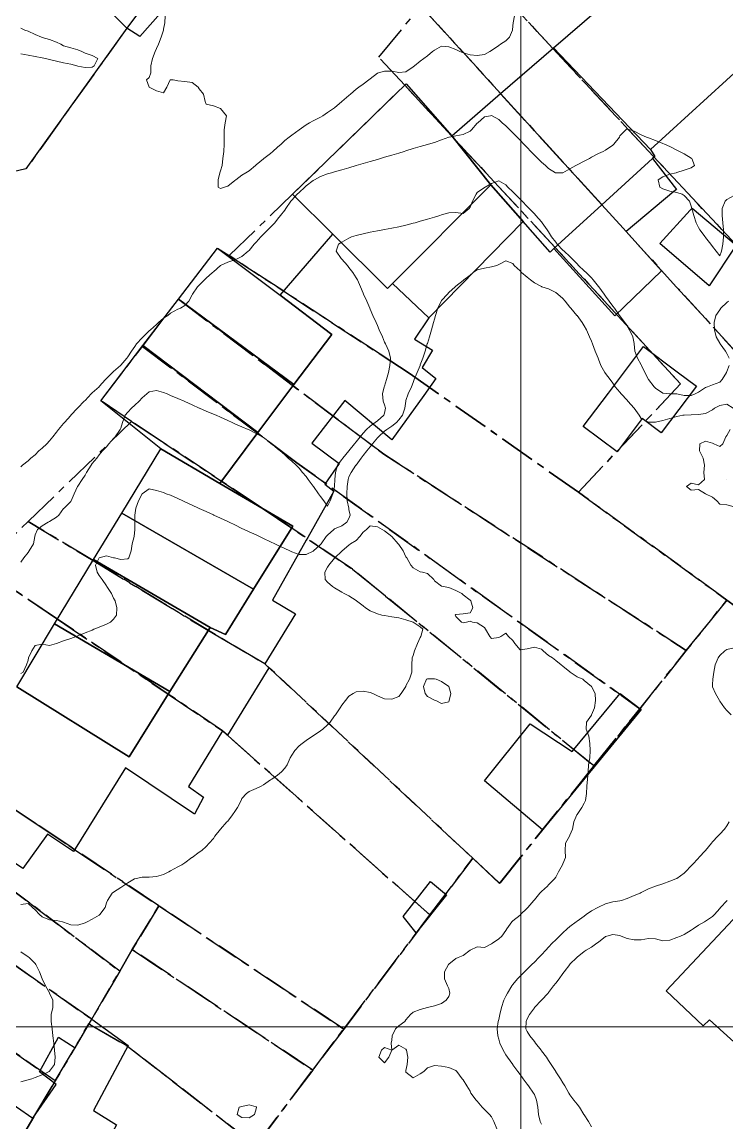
# Model space of a CAD drawing. Header units: centimetres. Extents: x 0 to 642158, y -847 to 649707.
# Drawn here: x 616031.8 to 616081.3, y 621580.6 to 621657.8 of the extents above; entities that cross this region are included whole.
import ezdxf

# ---------------------------------------------------------------- set-up
doc = ezdxf.new("R2010")
doc.units = ezdxf.units.CM
doc.header["$MEASUREMENT"] = 0
doc.linetypes.add('CENTERX2', pattern=[4, 2.5, -0.5, 0.5, -0.5])
doc.layers.add('MEV_grille', color=254, linetype='Continuous', lineweight=9)
doc.layers.add('WAL_topographie 0.5', color=253, linetype='Continuous', lineweight=20)
doc.layers.add('SPW_batiments', color=7, linetype='Continuous')
doc.layers.add('SPW_parcellaire cadastral', color=7, linetype='CENTERX2', lineweight=25, true_color=0xff0542)

# ---------------------------------------------------------------- blocks, each defined once
blk = doc.blocks.new('*U114')
at = {"layer": 'MEV_grille', "transparency": 33554687}
blk.add_lwpolyline([(-1338.461, 0), (1338.461, 0)], dxfattribs=at)
blk = doc.blocks.new('*U115')
at = {"layer": 'MEV_grille', "color": 0, "linetype": 'ByBlock', "lineweight": -2, "transparency": 16777216}
blk.add_blockref('*U114', (0, -800), dxfattribs=at)
blk = doc.blocks.new('*U112')
at = {"layer": 'MEV_grille', "transparency": 33554687}
blk.add_lwpolyline([(0, 1825.476), (0, -1825.476)], dxfattribs=at)
blk = doc.blocks.new('*U113')
at = {"layer": 'MEV_grille', "color": 0, "linetype": 'ByBlock', "lineweight": -2, "transparency": 16777216}
blk.add_blockref('*U112', (700, 0), dxfattribs=at)

msp = doc.modelspace()

# ---------------------------------------------------------------- linework, layer by layer
at = {"layer": 'SPW_batiments'}
for points in [[(616038.589, 621664.39), (616039.556, 621663.373), (616043.173, 621660.305), (616040.089, 621656.79), (616039.189, 621657.39), (616032.439, 621664.172), (616034.542, 621665.951), (616036.806, 621667.867), (616036.976, 621668.011), (616038.589, 621664.39)], [(616032.439, 621664.172), (616039.189, 621657.39), (616032.108, 621647.522), (616030.724, 621647.205), (616023.79, 621651.288), (616022.839, 621651.848), (616023.79, 621653.288), (616025.527, 621655.916), (616030.926, 621664.086), (616031.41, 621664.818), (616031.556, 621665.039), (616032.439, 621664.172)], [(616082.935, 621660.273), (616085.556, 621657.678), (616085.224, 621657.376), (616075.89, 621648.877), (616069.102, 621656.013), (616078.788, 621664.377), (616082.935, 621660.273)], [(616075.89, 621648.877), (616076.19, 621648.394), (616076.024, 621648.243), (616072.481, 621645.005), (616065.383, 621652.801), (616069.102, 621656.013), (616075.89, 621648.877)], [(616061.957, 621649.842), (616064.707, 621646.393), (616057.808, 621639.492), (616057.458, 621639.142), (616053.622, 621642.939), (616050.791, 621645.741), (616058.756, 621653.475), (616061.957, 621649.842)], [(616072.481, 621645.005), (616069.128, 621641.939), (616068.858, 621641.693), (616064.707, 621646.393), (616061.957, 621649.842), (616065.383, 621652.801), (616072.481, 621645.005)], [(616077.707, 621646.077), (616077.525, 621645.925), (616074.191, 621643.127), (616076.658, 621640.377), (616073.392, 621637.226), (616069.128, 621641.939), (616072.481, 621645.005), (616076.024, 621648.243), (616077.707, 621646.077)], [(616064.707, 621646.393), (616066.969, 621643.833), (616060.359, 621637.076), (616057.808, 621639.492), (616064.707, 621646.393)], [(616081.891, 621642.178), (616080.008, 621639.328), (616076.55, 621642.294), (616078.672, 621644.628), (616078.807, 621644.777), (616081.891, 621642.178)], [(616031.471, 621611.223), (616039.345, 621606.323), (616042.202, 621610.886), (616045.011, 621615.374), (616046.094, 621614.891), (616048.064, 621618.058), (616050.81, 621622.474), (616045.693, 621625.474), (616048.368, 621629.035), (616050.897, 621632.403), (616053.542, 621635.924), (616049.925, 621638.658), (616053.622, 621642.939), (616057.458, 621639.142), (616057.808, 621639.492)], [(616049.925, 621638.658), (616053.542, 621635.924), (616050.897, 621632.403), (616042.796, 621638.383), (616045.541, 621641.973), (616049.925, 621638.658)], [(616057.808, 621639.492), (616060.358, 621637.075), (616059.342, 621635.592), (616060.609, 621634.825), (616059.892, 621633.592), (616060.842, 621632.826), (616059.993, 621631.641), (616057.759, 621628.525), (616054.459, 621631.292), (616052.16, 621628.291), (616054.06, 621626.875), (616053.06, 621625.425), (616053.702, 621624.934), (616051.86, 621621.692), (616051.758, 621621.508), (616049.394, 621617.291), (616050.994, 621616.324), (616048.861, 621612.841), (616049.145, 621612.541), (616046.245, 621607.841), (616045.895, 621608.124), (616043.513, 621604.241), (616044.546, 621603.491), (616043.913, 621602.291), (616039.095, 621605.54), (616035.446, 621599.673), (616033.613, 621600.89), (616031.896, 621598.489), (616029.796, 621599.872)], [(616050.897, 621632.403), (616048.368, 621629.035), (616040.311, 621635.133), (616042.796, 621638.383), (616050.897, 621632.403)], [(616048.368, 621629.035), (616045.693, 621625.474), (616041.56, 621627.89), (616037.359, 621631.273), (616040.311, 621635.133), (616048.368, 621629.035)], [(616075.304, 621630.025), (616073.546, 621627.689), (616071.183, 621629.466), (616072.941, 621631.803), (616075.406, 621635.079), (616077.769, 621633.301), (616079.113, 621632.29), (616076.649, 621629.014), (616075.304, 621630.025)], [(616045.693, 621625.474), (616050.81, 621622.474), (616048.064, 621618.058), (616038.825, 621623.389), (616041.56, 621627.89), (616045.693, 621625.474)], [(616048.064, 621618.058), (616046.094, 621614.891), (616045.011, 621615.374), (616036.85, 621620.137), (616038.825, 621623.389), (616048.064, 621618.058)], [(616045.011, 621615.374), (616042.202, 621610.886), (616034.108, 621615.624), (616036.85, 621620.137), (616045.011, 621615.374)], [(616042.202, 621610.886), (616039.345, 621606.323), (616031.471, 621611.223), (616034.108, 621615.624), (616042.202, 621610.886)], [(616075.245, 621609.627), (616068.313, 621601.194), (616064.262, 621604.626), (616067.462, 621608.626), (616070.412, 621606.677), (616073.761, 621610.744), (616075.245, 621609.627)], [(616092.73, 621575.021), (616083.55, 621583.701), (616083.222, 621584.011), (616083.729, 621584.547), (616080.034, 621587.889), (616079.583, 621587.453), (616076.982, 621589.92), (616088.533, 621602.192), (616091.155, 621599.712)], [(616061.596, 621596.643), (616059.464, 621593.976), (616058.546, 621595.112), (616060.463, 621597.576), (616061.596, 621596.643)], [(616039.267, 621586.08), (616036.848, 621581.523), (616038.465, 621580.523), (616035.399, 621574.923), (616030.649, 621577.672), (616028.799, 621575.322), (616025.666, 621577.322), (616027.366, 621580.039), (616029.749, 621578.772), (616030.565, 621580.039), (616029.065, 621581.172), (616030.265, 621582.572), (616032.598, 621580.99), (616034.215, 621583.34), (616033.048, 621584.223), (616034.398, 621586.673), (616035.548, 621585.923), (616036.715, 621587.923), (616039.267, 621586.08)]]:
    msp.add_lwpolyline(points, dxfattribs=at)
at = {"layer": 'SPW_parcellaire cadastral'}
for points in [[(616019.477, 621682.101), (616033.063, 621674.807), (616037.507, 621671.35), (616045.094, 621665.371), (616039.19, 621657.389), (616032.108, 621647.521), (616030.724, 621647.204), (616004.693, 621662.614)], [(616082.722, 621641.306), (616081.573, 621642.536), (616075.762, 621648.759), (616069.039, 621655.958), (616062.855, 621662.675), (616072.836, 621674.943), (616085.556, 621662.827), (616089.563, 621666.735), (616090.792, 621667.933), (616098.406, 621659.629), (616096.572, 621657.487), (616092.766, 621653.04), (616082.722, 621641.306)], [(616093.429, 621622.005), (616077.729, 621639.241), (616076.644, 621640.429), (616073.983, 621643.354), (616072.481, 621645.004), (616065.383, 621652.8), (616059.801, 621658.93), (616062.855, 621662.675), (616069.039, 621655.958), (616075.762, 621648.759), (616081.573, 621642.536), (616082.722, 621641.306), (616096.951, 621626.076), (616093.429, 621622.005)], [(616093.429, 621622.005), (616089.571, 621617.581), (616086.244, 621613.678), (616081.256, 621617.297), (616070.835, 621624.858), (616078.002, 621632.443), (616069.208, 621642.013), (616064.934, 621646.619), (616061.95, 621649.835), (616058.66, 621653.38), (616056.84, 621655.341), (616059.801, 621658.93), (616065.383, 621652.8), (616072.481, 621645.004), (616073.983, 621643.354), (616076.644, 621640.429), (616077.729, 621639.241), (616093.429, 621622.005)], [(616046.36, 621641.439), (616050.791, 621645.74), (616058.66, 621653.38), (616061.95, 621649.835), (616064.934, 621646.619), (616069.208, 621642.013), (616078.002, 621632.443), (616070.835, 621624.858), (616058.983, 621633.199), (616056.943, 621634.53), (616050.176, 621638.948), (616046.36, 621641.439)], [(616046.36, 621641.439), (616050.176, 621638.948), (616056.943, 621634.53), (616058.983, 621633.199), (616070.835, 621624.858), (616081.256, 621617.297), (616078.403, 621613.766), (616057.193, 621627.524), (616053.631, 621630.211), (616042.796, 621638.382), (616045.542, 621641.973), (616046.36, 621641.439)], [(616040.278, 621635.082), (616042.796, 621638.382), (616053.631, 621630.211), (616057.193, 621627.524), (616078.403, 621613.766), (616075.143, 621609.686), (616051.104, 621626.914), (616040.278, 621635.082)], [(616071.925, 621605.677), (616057.317, 621617.581), (616054.994, 621619.474), (616048.663, 621623.731), (616041.807, 621628.297), (616039.513, 621629.814), (616037.36, 621631.272), (616040.278, 621635.082), (616051.104, 621626.914), (616075.143, 621609.686), (616071.925, 621605.677)], [(616063.428, 621599.207), (616048.862, 621612.841), (616045.375, 621614.878), (616036.809, 621620.069), (616032.253, 621622.807), (616039.513, 621629.814), (616041.807, 621628.297), (616048.663, 621623.731), (616054.994, 621619.474), (616057.317, 621617.581), (616071.925, 621605.677), (616065.312, 621597.443), (616063.428, 621599.207)], [(616063.428, 621599.207), (616060.427, 621595.231), (616045.895, 621608.123), (616042.087, 621610.702), (616034.315, 621615.963), (616028.961, 621619.588), (616032.253, 621622.807), (616036.809, 621620.069), (616045.375, 621614.878), (616048.862, 621612.841), (616063.428, 621599.207)], [(616028.961, 621619.588), (616034.315, 621615.963), (616042.087, 621610.702), (616045.895, 621608.123), (616060.427, 621595.231), (616054.384, 621587.228), (616041.421, 621595.875), (616035.529, 621599.805), (616035.103, 621600.09), (616032.812, 621601.618), (616027.785, 621604.972), (616028.999, 621607.011), (616026.903, 621608.472), (616027.271, 621609.076), (616023.392, 621611.702), (616028.961, 621619.588)], [(616078.403, 621613.766), (616081.256, 621617.297), (616086.244, 621613.678), (616089.571, 621617.581), (616126.564, 621580.967), (616124.317, 621580.94), (616090.336, 621546.174), (616074.467, 621559.494), (616048.219, 621579.062), (616052.215, 621584.355), (616054.384, 621587.228), (616060.427, 621595.231), (616063.428, 621599.207), (616065.312, 621597.443), (616071.925, 621605.677), (616075.143, 621609.686), (616078.403, 621613.766)], [(616038.682, 621591.295), (616032.383, 621596.046), (616030.098, 621597.769), (616026.98, 621600.121), (616025.163, 621603.588), (616019.89, 621606.742), (616023.392, 621611.702), (616027.271, 621609.076), (616026.903, 621608.472), (616028.999, 621607.011), (616027.785, 621604.972), (616032.812, 621601.618), (616035.103, 621600.09), (616035.529, 621599.805), (616041.421, 621595.875), (616039.559, 621592.797), (616038.682, 621591.295)], [(616016.579, 621602.054), (616019.89, 621606.742), (616025.163, 621603.588), (616026.98, 621600.121), (616030.098, 621597.769), (616032.383, 621596.046), (616038.682, 621591.295), (616036.715, 621587.922), (616030.45, 621592.319), (616024.563, 621596.451), (616016.579, 621602.054)], [(616034.161, 621583.607), (616027.544, 621588.212), (616026.799, 621588.733), (616013.74, 621597.818), (616016.579, 621602.054), (616024.563, 621596.451), (616030.45, 621592.319), (616036.715, 621587.922), (616038.682, 621591.295), (616039.559, 621592.797), (616052.215, 621584.355), (616048.219, 621579.062), (616042.392, 621583.574), (616039.23, 621586.023), (616036.519, 621587.592), (616034.161, 621583.607)], [(616034.161, 621583.607), (616032.66, 621581.07), (616031.659, 621579.378), (616028.815, 621581.364), (616024.001, 621584.725), (616021.907, 621586.186), (616011.012, 621593.792), (616013.74, 621597.818), (616026.799, 621588.733), (616027.544, 621588.212), (616034.161, 621583.607)], [(616039.559, 621592.797), (616041.421, 621595.875), (616054.384, 621587.228), (616052.215, 621584.355), (616039.559, 621592.797)], [(616030.504, 621533.084), (616026.112, 621536.006), (615988.806, 621560.982), (615991.83, 621565.447), (615994.056, 621563.919), (616005.271, 621580.479), (616003.035, 621581.993), (616008.225, 621589.67), (616019.203, 621582.014), (616028.8, 621575.322), (616029.416, 621576.105), (616030.649, 621577.672), (616031.659, 621579.378), (616032.66, 621581.07), (616034.161, 621583.607), (616036.519, 621587.592), (616039.23, 621586.023), (616042.392, 621583.574), (616048.219, 621579.062), (616074.467, 621559.494), (616051.746, 621524.303), (616049.297, 621520.51), (616030.504, 621533.084)]]:
    msp.add_lwpolyline(points, dxfattribs=at)
at = {"layer": 'WAL_topographie 0.5'}
for points in [[(616041.865, 621658.25), (616041.842, 621657.75), (616041.75, 621657.317), (616041.738, 621657.25), (616041.591, 621656.75), (616041.4, 621656.25), (616041.25, 621655.957), (616041.162, 621655.75), (616040.982, 621655.25), (616040.87, 621654.75), (616040.868, 621654.25), (616040.75, 621653.917), (616040.568, 621653.75), (616040.75, 621653.25), (616040.75, 621653.25), (616041.25, 621653), (616041.75, 621652.841), (616041.987, 621653.25), (616042.217, 621653.75), (616042.25, 621653.773), (616042.417, 621653.75), (616042.75, 621653.683), (616043.25, 621653.65), (616043.75, 621653.583), (616044.171, 621653.25), (616044.25, 621653.135), (616044.544, 621652.75), (616044.678, 621652.25), (616044.75, 621652.062), (616045.25, 621651.942), (616045.75, 621651.75), (616045.75, 621651.75), (616046.163, 621651.25), (616046.083, 621650.75), (616046.011, 621650.25), (616046.011, 621649.75), (616046.011, 621649.25), (616045.969, 621648.75), (616045.909, 621648.25), (616045.856, 621647.75), (616045.75, 621647.383), (616045.711, 621647.25), (616045.577, 621646.75), (616045.576, 621646.25), (616045.75, 621646.145), (616046.036, 621646.25), (616046.25, 621646.317), (616046.75, 621646.697), (616046.815, 621646.75), (616047.25, 621647.083), (616047.513, 621647.25), (616047.75, 621647.393), (616048.191, 621647.75), (616048.25, 621647.802), (616048.75, 621648.227), (616048.783, 621648.25), (616049.25, 621648.606), (616049.41, 621648.75), (616049.75, 621649.045), (616049.99, 621649.25), (616050.25, 621649.505), (616050.56, 621649.75), (616050.75, 621649.89), (616051.25, 621650.25), (616051.25, 621650.25), (616051.75, 621650.608), (616051.992, 621650.75), (616052.25, 621650.877), (616052.75, 621651.144), (616052.929, 621651.25), (616053.25, 621651.471), (616053.675, 621651.75), (616053.75, 621651.796), (616054.25, 621652.237), (616054.263, 621652.25), (616054.75, 621652.665), (616054.857, 621652.75), (616055.25, 621653.098), (616055.45, 621653.25), (616055.75, 621653.462), (616056.145, 621653.75), (616056.25, 621653.839), (616056.75, 621654.227), (616056.817, 621654.25), (616057.25, 621654.365), (616057.75, 621654.362), (616058.25, 621654.277), (616058.75, 621654.329), (616059.25, 621654.676), (616059.341, 621654.75), (616059.75, 621655.077), (616060, 621655.25), (616060.25, 621655.44), (616060.619, 621655.75), (616060.75, 621655.852), (616061.25, 621656.116), (616061.75, 621656.074), (616062.25, 621655.883), (616062.528, 621655.75), (616062.75, 621655.659), (616063.25, 621655.515), (616063.75, 621655.474), (616064.25, 621655.543), (616064.632, 621655.75), (616064.75, 621655.81), (616065.25, 621656.167), (616065.38, 621656.25), (616065.75, 621656.5), (616066.007, 621656.75), (616066.217, 621657.25), (616066.25, 621657.55), (616066.274, 621657.75), (616066.348, 621658.25)], [(616031.75, 621657.382), (616032.031, 621657.25), (616032.25, 621657.174), (616032.75, 621656.948), (616033.197, 621656.75), (616033.25, 621656.731), (616033.75, 621656.586), (616034.25, 621656.394), (616034.55, 621656.25), (616034.75, 621656.152), (616035.25, 621656.004), (616035.75, 621655.861), (616036.03, 621655.75), (616036.25, 621655.628), (616036.75, 621655.461), (616037.136, 621655.25), (616036.893, 621654.75), (616036.75, 621654.656), (616036.25, 621654.635), (616035.75, 621654.731), (616035.667, 621654.75), (616035.25, 621654.854), (616034.75, 621654.952), (616034.25, 621655.064), (616033.75, 621655.189), (616033.477, 621655.25), (616033.25, 621655.3), (616032.75, 621655.387), (616032.25, 621655.479), (616031.75, 621655.583)], [(616031.75, 621626.638), (616031.862, 621626.75), (616032.25, 621627.054), (616032.454, 621627.25), (616032.75, 621627.488), (616033.008, 621627.75), (616033.25, 621627.95), (616033.567, 621628.25), (616033.75, 621628.453), (616033.982, 621628.75), (616034.25, 621629.074), (616034.393, 621629.25), (616034.75, 621629.679), (616034.815, 621629.75), (616035.25, 621630.235), (616035.264, 621630.25), (616035.719, 621630.75), (616035.75, 621630.784), (616036.197, 621631.25), (616036.25, 621631.298), (616036.681, 621631.75), (616036.75, 621631.817), (616037.244, 621632.25), (616037.25, 621632.257), (616037.674, 621632.75), (616037.75, 621632.833), (616038.167, 621633.25), (616038.25, 621633.319), (616038.744, 621633.75), (616038.75, 621633.756), (616039.169, 621634.25), (616039.25, 621634.353), (616039.508, 621634.75), (616039.75, 621635.072), (616039.865, 621635.25), (616040.25, 621635.678), (616040.316, 621635.75), (616040.75, 621636.178), (616040.834, 621636.25), (616041.25, 621636.622), (616041.406, 621636.75), (616041.75, 621637.052), (616042.052, 621637.25), (616042.25, 621637.408), (616042.75, 621637.688), (616042.94, 621637.75), (616043.25, 621637.947), (616043.52, 621638.25), (616043.75, 621638.697), (616043.773, 621638.75), (616044.134, 621639.25), (616044.25, 621639.361), (616044.63, 621639.75), (616044.75, 621639.856), (616045.196, 621640.25), (616045.25, 621640.307), (616045.737, 621640.75), (616045.75, 621640.759), (616046.25, 621640.989), (616046.75, 621641.156), (616046.961, 621641.25), (616047.25, 621641.378), (616047.694, 621641.75), (616047.75, 621641.806), (616048.118, 621642.25), (616048.25, 621642.394), (616048.57, 621642.75), (616048.75, 621642.934), (616049.066, 621643.25), (616049.25, 621643.44), (616049.56, 621643.75), (616049.75, 621644), (616049.958, 621644.25), (616050.25, 621644.638), (616050.326, 621644.75), (616050.682, 621645.25), (616050.75, 621645.326), (616051.121, 621645.75), (616051.25, 621645.869), (616051.662, 621646.25), (616051.75, 621646.329), (616052.25, 621646.707), (616052.332, 621646.75), (616052.75, 621646.975), (616053.25, 621647.168), (616053.533, 621647.25), (616053.75, 621647.312), (616054.25, 621647.455), (616054.75, 621647.605), (616055.25, 621647.75), (616055.25, 621647.75), (616055.75, 621647.895), (616056.25, 621648.042), (616056.75, 621648.185), (616056.967, 621648.25), (616057.25, 621648.333), (616057.75, 621648.477), (616058.25, 621648.632), (616058.625, 621648.75), (616058.75, 621648.79), (616059.25, 621648.938), (616059.75, 621649.081), (616060.25, 621649.231), (616060.318, 621649.25), (616060.75, 621649.373), (616061.25, 621649.547), (616061.75, 621649.744), (616061.775, 621649.75), (616062.25, 621649.847), (616062.75, 621649.929), (616063.25, 621650.157), (616063.344, 621650.25), (616063.75, 621650.714), (616063.785, 621650.75), (616064.25, 621651.174), (616064.679, 621651.25), (616064.75, 621651.268), (616064.782, 621651.25), (616065.25, 621650.976), (616065.5, 621650.75), (616065.75, 621650.528), (616066.033, 621650.25), (616066.25, 621650.045), (616066.539, 621649.75), (616066.75, 621649.536), (616067.004, 621649.25), (616067.25, 621649.008), (616067.493, 621648.75), (616067.75, 621648.493), (616068, 621648.25), (616068.25, 621647.996), (616068.536, 621647.75), (616068.75, 621647.547), (616069.236, 621647.25), (616069.25, 621647.24), (616069.749, 621647.25), (616069.75, 621647.25), (616070.25, 621647.528), (616070.65, 621647.75), (616070.75, 621647.81), (616071.25, 621648.065), (616071.607, 621648.25), (616071.75, 621648.33), (616072.25, 621648.602), (616072.583, 621648.75), (616072.75, 621648.83), (616073.25, 621649.175), (616073.318, 621649.25), (616073.712, 621649.75), (616073.75, 621649.827), (616074.173, 621650.25), (616074.25, 621650.317), (616074.45, 621650.25), (616074.75, 621650.171), (616075.25, 621649.917), (616075.625, 621649.75), (616075.75, 621649.7), (616076.25, 621649.5), (616076.75, 621649.3), (616076.875, 621649.25), (616077.25, 621649.083), (616077.75, 621648.829), (616077.917, 621648.75), (616078.25, 621648.583), (616078.75, 621648.281), (616078.786, 621648.25), (616078.975, 621647.75), (616078.75, 621647.595), (616078.25, 621647.432), (616077.75, 621647.266), (616077.704, 621647.25), (616077.25, 621647.148), (616076.75, 621646.963), (616076.423, 621646.75), (616076.554, 621646.25), (616076.75, 621646.13), (616077.25, 621645.958), (616077.75, 621645.87), (616078.111, 621645.75), (616078.25, 621645.65), (616078.62, 621645.25), (616078.75, 621644.9), (616078.798, 621644.75), (616078.944, 621644.25), (616079.095, 621643.75), (616079.25, 621643.404), (616079.35, 621643.25), (616079.722, 621642.75), (616079.75, 621642.704), (616080.135, 621642.25), (616080.25, 621642.083), (616080.5, 621641.75), (616080.75, 621641.417), (616080.875, 621641.75), (616080.966, 621642.25), (616081.019, 621642.75), (616081.011, 621643.25), (616080.957, 621643.75), (616080.911, 621644.25), (616080.917, 621644.75), (616081.129, 621645.25), (616081.25, 621645.373), (616081.75, 621645.651)], [(616031.75, 621619.958), (616031.951, 621620.25), (616032.25, 621620.632), (616032.334, 621620.75), (616032.633, 621621.25), (616032.719, 621621.75), (616032.75, 621621.861), (616032.919, 621622.25), (616033.25, 621622.5), (616033.668, 621622.75), (616033.75, 621622.796), (616034.25, 621623.107), (616034.412, 621623.25), (616034.75, 621623.713), (616034.783, 621623.75), (616035.25, 621624.217), (616035.28, 621624.25), (616035.481, 621624.75), (616035.725, 621625.25), (616035.75, 621625.282), (616036.056, 621625.75), (616036.25, 621626.061), (616036.356, 621626.25), (616036.671, 621626.75), (616036.75, 621626.861), (616037.073, 621627.25), (616037.25, 621627.485), (616037.467, 621627.75), (616037.75, 621628.029), (616037.909, 621628.25), (616038.25, 621628.627), (616038.354, 621628.75), (616038.718, 621629.25), (616038.75, 621629.338), (616038.865, 621629.75), (616039.065, 621630.25), (616039.25, 621630.48), (616039.517, 621630.75), (616039.75, 621630.971), (616040.048, 621631.25), (616040.25, 621631.475), (616040.588, 621631.75), (616040.75, 621631.886), (616041.25, 621631.98), (616041.75, 621631.855), (616042, 621631.75), (616042.25, 621631.645), (616042.75, 621631.434), (616043.187, 621631.25), (616043.25, 621631.222), (616043.75, 621630.99), (616044.25, 621630.757), (616044.265, 621630.75), (616044.75, 621630.539), (616045.25, 621630.329), (616045.438, 621630.25), (616045.75, 621630.111), (616046.25, 621629.889), (616046.553, 621629.75), (616046.75, 621629.661), (616047.25, 621629.437), (616047.687, 621629.25), (616047.75, 621629.219), (616048.25, 621628.969), (616048.674, 621628.75), (616048.75, 621628.697), (616049.25, 621628.317), (616049.336, 621628.25), (616049.75, 621627.905), (616049.936, 621627.75), (616050.25, 621627.482), (616050.5, 621627.25), (616050.75, 621627.034), (616051.041, 621626.75), (616051.25, 621626.546), (616051.495, 621626.25), (616051.75, 621625.95), (616051.902, 621625.75), (616052.25, 621625.273), (616052.267, 621625.25), (616052.617, 621624.75), (616052.75, 621624.569), (616052.996, 621624.25), (616053.25, 621623.89), (616053.43, 621624.25), (616053.615, 621624.75), (616053.745, 621625.25), (616053.75, 621625.278), (616053.771, 621625.75), (616053.804, 621626.25), (616053.945, 621626.75), (616054.25, 621627.156), (616054.32, 621627.25), (616054.75, 621627.75), (616054.75, 621627.75), (616055.132, 621628.25), (616055.25, 621628.386), (616055.532, 621628.75), (616055.75, 621628.998), (616055.976, 621629.25), (616056.25, 621629.492), (616056.595, 621629.75), (616056.75, 621629.869), (616057.209, 621630.25), (616057.25, 621630.408), (616057.317, 621630.75), (616057.25, 621630.988), (616057.154, 621631.25), (616057.103, 621631.75), (616057.232, 621632.25), (616057.25, 621632.301), (616057.393, 621632.75), (616057.525, 621633.25), (616057.626, 621633.75), (616057.665, 621634.25), (616057.55, 621634.75), (616057.311, 621635.25), (616057.25, 621635.386), (616057.093, 621635.75), (616056.877, 621636.25), (616056.75, 621636.533), (616056.654, 621636.75), (616056.436, 621637.25), (616056.25, 621637.682), (616056.221, 621637.75), (616056, 621638.25), (616055.779, 621638.75), (616055.75, 621638.818), (616055.564, 621639.25), (616055.341, 621639.75), (616055.25, 621639.889), (616055.033, 621640.25), (616054.75, 621640.604), (616054.642, 621640.75), (616054.25, 621641.19), (616054.199, 621641.25), (616053.856, 621641.75), (616054.018, 621642.25), (616054.25, 621642.391), (616054.75, 621642.663), (616054.924, 621642.75), (616055.25, 621642.851), (616055.75, 621642.975), (616056.25, 621643.083), (616056.75, 621643.181), (616057.125, 621643.25), (616057.25, 621643.273), (616057.75, 621643.368), (616058.25, 621643.464), (616058.75, 621643.571), (616059.25, 621643.711), (616059.387, 621643.75), (616059.75, 621643.854), (616060.25, 621644), (616060.75, 621644.146), (616061.113, 621644.25), (616061.25, 621644.29), (616061.75, 621644.436), (616062.25, 621644.463), (616062.75, 621644.393), (616063.189, 621644.75), (616063.25, 621644.831), (616063.417, 621645.25), (616063.673, 621645.75), (616063.75, 621645.862), (616064.25, 621646.214), (616064.314, 621646.25), (616064.75, 621646.497), (616065.25, 621646.686), (616065.75, 621646.41), (616065.9, 621646.25), (616066.25, 621645.903), (616066.396, 621645.75), (616066.75, 621645.393), (616066.893, 621645.25), (616067.25, 621644.893), (616067.392, 621644.75), (616067.75, 621644.375), (616067.864, 621644.25), (616068.25, 621643.808), (616068.301, 621643.75), (616068.656, 621643.25), (616068.75, 621643.101), (616068.964, 621642.75), (616069.25, 621642.383), (616069.358, 621642.25), (616069.75, 621641.827), (616069.836, 621641.75), (616070.25, 621641.374), (616070.372, 621641.25), (616070.75, 621640.861), (616070.858, 621640.75), (616071.25, 621640.381), (616071.388, 621640.25), (616071.75, 621639.882), (616071.867, 621639.75), (616072.25, 621639.28), (616072.272, 621639.25), (616072.64, 621638.75), (616072.75, 621638.597), (616073, 621638.25), (616073.25, 621637.903), (616073.36, 621637.75), (616073.728, 621637.25), (616073.75, 621637.22), (616074.096, 621636.75), (616074.25, 621636.514), (616074.425, 621636.25), (616074.665, 621635.75), (616074.75, 621635.271), (616074.753, 621635.25), (616074.79, 621634.75), (616074.974, 621634.25), (616075.25, 621633.785), (616075.269, 621633.75), (616075.498, 621633.25), (616075.75, 621632.75), (616075.75, 621632.75), (616076.145, 621632.25), (616076.25, 621632.143), (616076.75, 621631.793), (616077.219, 621631.75), (616077.25, 621631.748), (616077.75, 621631.748), (616078.25, 621631.643), (616078.75, 621631.626), (616079.032, 621631.75), (616079.25, 621631.865), (616079.75, 621632.193), (616079.9, 621632.25), (616080.25, 621632.374), (616080.75, 621632.583), (616080.927, 621632.75), (616081.224, 621633.25), (616081.25, 621633.318), (616081.401, 621633.75)], [(616031.75, 621612.15), (616031.917, 621612.25), (616032.139, 621612.75), (616032.25, 621613.083), (616032.279, 621613.25), (616032.521, 621613.75), (616032.75, 621614.117), (616033.25, 621614.197), (616033.75, 621614.125), (616034.25, 621614.25), (616034.25, 621614.25), (616034.75, 621614.432), (616035.25, 621614.614), (616035.625, 621614.75), (616035.75, 621614.8), (616036.25, 621615), (616036.75, 621615.2), (616036.875, 621615.25), (616037.25, 621615.4), (616037.75, 621615.609), (616038.039, 621615.75), (616038.25, 621615.95), (616038.457, 621616.25), (616038.479, 621616.75), (616038.352, 621617.25), (616038.25, 621617.435), (616038.093, 621617.75), (616037.779, 621618.25), (616037.75, 621618.291), (616037.442, 621618.75), (616037.25, 621619.019), (616037.104, 621619.25), (616036.988, 621619.75), (616037.239, 621620.25), (616037.25, 621620.264), (616037.75, 621620.396), (616038.25, 621620.262), (616038.306, 621620.25), (616038.75, 621620.152), (616039.25, 621620.194), (616039.321, 621620.25), (616039.483, 621620.75), (616039.556, 621621.25), (616039.683, 621621.75), (616039.75, 621622.25), (616039.75, 621622.75), (616039.75, 621623.25), (616039.75, 621623.25), (616039.815, 621623.75), (616040.006, 621624.25), (616040.25, 621624.75), (616040.25, 621624.75), (616040.75, 621625.088), (616041.25, 621624.974), (616041.75, 621624.827), (616041.942, 621624.75), (616042.25, 621624.642), (616042.75, 621624.419), (616043.099, 621624.25), (616043.25, 621624.181), (616043.75, 621623.962), (616044.2, 621623.75), (616044.25, 621623.727), (616044.75, 621623.5), (616045.25, 621623.268), (616045.286, 621623.25), (616045.75, 621623.03), (616046.25, 621622.797), (616046.35, 621622.75), (616046.75, 621622.564), (616047.25, 621622.326), (616047.414, 621622.25), (616047.75, 621622.092), (616048.25, 621621.861), (616048.482, 621621.75), (616048.75, 621621.621), (616049.25, 621621.387), (616049.546, 621621.25), (616049.75, 621621.155), (616050.25, 621620.914), (616050.602, 621620.75), (616050.75, 621620.682), (616051.25, 621620.494), (616051.75, 621620.483), (616052.25, 621620.724), (616052.274, 621620.75), (616052.75, 621621.188), (616052.799, 621621.25), (616053.157, 621621.75), (616053.25, 621621.852), (616053.69, 621622.25), (616053.75, 621622.292), (616054.25, 621622.509), (616054.615, 621622.75), (616054.75, 621623.011), (616054.841, 621623.25), (616054.75, 621623.649), (616054.733, 621623.75), (616054.622, 621624.25), (616054.606, 621624.75), (616054.63, 621625.25), (616054.693, 621625.75), (616054.75, 621625.939), (616054.896, 621626.25), (616055.244, 621626.75), (616055.25, 621626.758), (616055.618, 621627.25), (616055.75, 621627.43), (616056.012, 621627.75), (616056.25, 621628.045), (616056.41, 621628.25), (616056.75, 621628.668), (616056.824, 621628.75), (616057.25, 621629.127), (616057.402, 621629.25), (616057.75, 621629.485), (616058.086, 621629.75), (616058.25, 621629.926), (616058.516, 621630.25), (616058.676, 621630.75), (616058.739, 621631.25), (616058.75, 621631.285), (616058.91, 621631.75), (616059.129, 621632.25), (616059.25, 621632.545), (616059.333, 621632.75), (616059.536, 621633.25), (616059.736, 621633.75), (616059.75, 621633.79), (616059.925, 621634.25), (616060.091, 621634.75), (616060.24, 621635.25), (616060.25, 621635.286), (616060.388, 621635.75), (616060.534, 621636.25), (616060.679, 621636.75), (616060.75, 621636.993), (616060.827, 621637.25), (616060.987, 621637.75), (616061.218, 621638.25), (616061.25, 621638.307), (616061.654, 621638.75), (616061.75, 621638.845), (616062.206, 621639.25), (616062.25, 621639.291), (616062.75, 621639.704), (616062.816, 621639.75), (616063.25, 621640.069), (616063.458, 621640.25), (616063.75, 621640.435), (616064.25, 621640.566), (616064.75, 621640.658), (616065.132, 621640.75), (616065.25, 621640.825), (616065.75, 621641.083), (616066.25, 621640.882), (616066.328, 621640.75), (616066.75, 621640.364), (616066.861, 621640.25), (616067.25, 621639.932), (616067.472, 621639.75), (616067.75, 621639.542), (616068.25, 621639.266), (616068.287, 621639.25), (616068.75, 621639.108), (616069.25, 621638.863), (616069.387, 621638.75), (616069.75, 621638.428), (616069.906, 621638.25), (616070.25, 621637.83), (616070.316, 621637.75), (616070.736, 621637.25), (616070.75, 621637.234), (616071.111, 621636.75), (616071.25, 621636.52), (616071.405, 621636.25), (616071.627, 621635.75), (616071.75, 621635.44), (616071.823, 621635.25), (616072.021, 621634.75), (616072.224, 621634.25), (616072.25, 621634.184), (616072.415, 621633.75), (616072.7, 621633.25), (616072.75, 621633.182), (616073.068, 621632.75), (616073.25, 621632.51), (616073.428, 621632.25), (616073.75, 621631.86), (616073.844, 621631.75), (616074.25, 621631.309), (616074.307, 621631.25), (616074.75, 621630.754), (616074.754, 621630.75), (616075.106, 621630.25), (616075.25, 621630.018), (616075.75, 621629.759), (616076.25, 621629.778), (616076.75, 621629.883), (616077.25, 621630.028), (616077.75, 621630.17), (616078.158, 621630.25), (616078.25, 621630.26), (616078.75, 621630.291), (616079.25, 621630.313), (616079.75, 621630.366), (616080.25, 621630.644), (616080.384, 621630.75), (616080.75, 621630.945), (616081.25, 621631.019), (616081.689, 621630.75)], [(616081.409, 621634.25), (616081.25, 621634.57), (616081.145, 621634.75), (616080.776, 621635.25), (616080.75, 621635.303), (616080.502, 621635.75), (616080.392, 621636.25), (616080.356, 621636.75), (616080.469, 621637.25), (616080.75, 621637.637), (616080.831, 621637.75), (616081.25, 621638.144), (616081.364, 621638.25)], [(616081.489, 621629.25), (616081.25, 621628.827), (616081.167, 621628.75), (616080.977, 621628.25), (616080.75, 621628.071), (616080.333, 621628.25), (616080.25, 621628.306), (616079.75, 621628.432), (616079.35, 621628.25), (616079.327, 621627.75), (616079.591, 621627.25), (616079.679, 621626.75), (616079.643, 621626.25), (616079.679, 621625.75), (616079.25, 621625.375), (616078.75, 621625.5), (616078.417, 621625.25), (616078.75, 621625), (616079.25, 621625.05), (616079.75, 621624.75), (616079.75, 621624.75), (616080.25, 621624.5), (616080.55, 621624.25), (616080.75, 621624.028), (616081.25, 621623.975), (616081.75, 621623.841)], [(616081.25, 621625.75), (616081.25, 621625.75), (616081.25, 621625.75), (616081.25, 621625.75), (616081.25, 621625.75)], [(616031.75, 621595.953), (616032.25, 621596.025), (616032.567, 621595.75), (616032.75, 621595.595), (616033.06, 621595.25), (616033.25, 621595.097), (616033.75, 621594.896), (616034.25, 621594.83), (616034.662, 621594.75), (616034.75, 621594.722), (616035.25, 621594.532), (616035.75, 621594.51), (616036.25, 621594.679), (616036.403, 621594.75), (616036.75, 621594.923), (616037.25, 621595.218), (616037.294, 621595.25), (616037.652, 621595.75), (616037.75, 621596.068), (616037.819, 621596.25), (616038.16, 621596.75), (616038.25, 621596.821), (616038.75, 621597.159), (616038.89, 621597.25), (616039.25, 621597.481), (616039.713, 621597.75), (616039.75, 621597.772), (616040.25, 621597.887), (616040.75, 621597.87), (616041.25, 621597.919), (616041.75, 621598.067), (616042.127, 621598.25), (616042.25, 621598.315), (616042.75, 621598.605), (616043.044, 621598.75), (616043.25, 621598.874), (616043.744, 621599.25), (616043.75, 621599.255), (616044.25, 621599.631), (616044.431, 621599.75), (616044.75, 621600.018), (616044.94, 621600.25), (616045.25, 621600.598), (616045.36, 621600.75), (616045.75, 621601.24), (616045.757, 621601.25), (616046.192, 621601.75), (616046.25, 621601.812), (616046.587, 621602.25), (616046.75, 621602.474), (616046.931, 621602.75), (616047.186, 621603.25), (616047.25, 621603.387), (616047.575, 621603.75), (616047.75, 621603.889), (616048.25, 621604.081), (616048.593, 621604.25), (616048.75, 621604.348), (616049.25, 621604.69), (616049.339, 621604.75), (616049.75, 621605.037), (616050.016, 621605.25), (616050.25, 621605.51), (616050.423, 621605.75), (616050.641, 621606.25), (616050.75, 621606.438), (616050.962, 621606.75), (616051.25, 621607.079), (616051.462, 621607.25), (616051.75, 621607.454), (616052.193, 621607.75), (616052.25, 621607.788), (616052.75, 621608.123), (616052.922, 621608.25), (616053.25, 621608.552), (616053.444, 621608.75), (616053.75, 621609.176), (616053.803, 621609.25), (616054.127, 621609.75), (616054.25, 621609.941), (616054.503, 621610.25), (616054.75, 621610.57), (616055.053, 621610.75), (616055.25, 621610.877), (616055.75, 621610.922), (616056.25, 621610.821), (616056.417, 621610.75), (616056.75, 621610.581), (616057.25, 621610.375), (616057.75, 621610.345), (616058.25, 621610.55), (616058.421, 621610.75), (616058.739, 621611.25), (616058.75, 621611.281), (616058.992, 621611.75), (616059.156, 621612.25), (616059.167, 621612.75), (616059.193, 621613.25), (616059.25, 621613.404), (616059.344, 621613.75), (616059.562, 621614.25), (616059.75, 621614.667), (616059.782, 621614.75), (616059.929, 621615.25), (616059.75, 621615.422), (616059.25, 621615.75), (616059.25, 621615.75), (616058.75, 621615.913), (616058.25, 621616.044), (616057.75, 621616.125), (616057.25, 621616.21), (616057.06, 621616.25), (616056.75, 621616.34), (616056.25, 621616.543), (616055.92, 621616.75), (616055.75, 621616.9), (616055.277, 621617.25), (616055.25, 621617.272), (616054.75, 621617.589), (616054.417, 621617.75), (616054.25, 621617.851), (616053.75, 621618.158), (616053.588, 621618.25), (616053.25, 621618.55), (616053.095, 621618.75), (616053.065, 621619.25), (616053.25, 621619.599), (616053.35, 621619.75), (616053.75, 621620.242), (616053.756, 621620.25), (616054.25, 621620.732), (616054.267, 621620.75), (616054.75, 621621.157), (616054.854, 621621.25), (616055.25, 621621.481), (616055.523, 621621.75), (616055.75, 621622.047), (616055.992, 621622.25), (616056.25, 621622.498), (616056.75, 621622.437), (616057.086, 621622.25), (616057.25, 621622.153), (616057.75, 621621.76), (616057.758, 621621.75), (616058.196, 621621.25), (616058.25, 621621.192), (616058.553, 621620.75), (616058.75, 621620.341), (616058.8, 621620.25), (616059.092, 621619.75), (616059.25, 621619.555), (616059.75, 621619.279), (616059.917, 621619.25), (616060.25, 621619.172), (616060.708, 621618.75), (616060.75, 621618.646), (616061.25, 621618.265), (616061.361, 621618.25), (616061.75, 621618.18), (616062.25, 621617.965), (616062.671, 621617.75), (616062.75, 621617.674), (616063.25, 621617.295), (616063.301, 621617.25), (616063.431, 621616.75), (616063.25, 621616.408), (616062.75, 621616.341), (616062.25, 621616.279), (616062.194, 621616.25), (616062.25, 621616.15), (616062.65, 621615.75), (616062.75, 621615.705), (616063, 621615.75), (616063.25, 621615.821), (616063.417, 621615.75), (616063.75, 621615.706), (616064.25, 621615.365), (616064.329, 621615.25), (616064.635, 621614.75), (616064.75, 621614.6), (616065.25, 621614.676), (616065.406, 621614.75), (616065.75, 621614.989), (616065.927, 621614.75), (616066.25, 621614.456), (616066.39, 621614.25), (616066.75, 621613.8), (616067.25, 621613.873), (616067.75, 621614.009), (616068.25, 621613.859), (616068.378, 621613.75), (616068.75, 621613.406), (616069.014, 621613.25), (616069.25, 621613.053), (616069.642, 621612.75), (616069.75, 621612.655), (616070.25, 621612.264), (616070.273, 621612.25), (616070.75, 621611.925), (616071.155, 621611.75), (616071.25, 621611.671), (616071.75, 621611.25), (616071.75, 621611.25), (616072.005, 621610.75), (616072.037, 621610.25), (616071.971, 621609.75), (616071.765, 621609.25), (616071.75, 621609.226), (616071.405, 621608.75), (616071.389, 621608.25), (616071.56, 621607.75), (616071.648, 621607.25), (616071.673, 621606.75), (616071.637, 621606.25), (616071.543, 621605.75), (616071.515, 621605.25), (616071.484, 621604.75), (616071.429, 621604.25), (616071.401, 621603.75), (616071.326, 621603.25), (616071.25, 621603.072), (616071.085, 621602.75), (616070.75, 621602.274), (616070.735, 621602.25), (616070.525, 621601.75), (616070.432, 621601.25), (616070.25, 621600.833), (616070.221, 621600.75), (616069.932, 621600.25), (616069.914, 621599.75), (616069.93, 621599.25), (616069.75, 621598.807), (616069.726, 621598.75), (616069.454, 621598.25), (616069.25, 621597.885), (616069.167, 621597.75), (616068.75, 621597.333), (616068.669, 621597.25), (616068.25, 621596.863), (616068.142, 621596.75), (616067.75, 621596.292), (616067.715, 621596.25), (616067.285, 621595.75), (616067.25, 621595.713), (616066.783, 621595.25), (616066.75, 621595.218), (616066.25, 621594.812), (616066.171, 621594.75), (616065.811, 621594.25), (616065.75, 621594.142), (616065.467, 621593.75), (616065.25, 621593.559), (616064.806, 621593.25), (616064.75, 621593.194), (616064.25, 621592.955), (616063.75, 621592.989), (616063.25, 621592.75), (616063.25, 621592.75), (616062.75, 621592.377), (616062.408, 621592.25), (616062.25, 621592.175), (616061.75, 621591.788), (616061.721, 621591.75), (616061.448, 621591.25), (616061.448, 621590.75), (616061.673, 621590.25), (616061.75, 621590.068), (616061.815, 621589.75), (616061.75, 621589.524), (616061.573, 621589.25), (616061.25, 621589.012), (616060.75, 621588.869), (616060.25, 621588.75), (616060.25, 621588.75), (616059.75, 621588.604), (616059.25, 621588.411), (616059.062, 621588.25), (616058.75, 621587.875), (616058.672, 621587.75), (616058.25, 621587.45), (616058.007, 621587.25), (616057.792, 621586.75), (616057.75, 621586.45), (616057.714, 621586.25), (616057.75, 621585.75), (616058.25, 621586.099), (616058.75, 621585.815), (616058.798, 621585.75), (616058.885, 621585.25), (616058.833, 621584.75), (616058.75, 621584.333), (616058.734, 621584.25), (616058.75, 621584.204), (616059.25, 621583.821), (616059.75, 621584.083), (616060, 621584.25), (616060.25, 621584.517), (616060.75, 621584.685), (616061.25, 621584.629), (616061.75, 621584.546), (616062.25, 621584.333), (616062.306, 621584.25), (616062.689, 621583.75), (616062.75, 621583.676), (616063.024, 621583.25), (616063.25, 621582.87), (616063.308, 621582.75), (616063.681, 621582.25), (616063.75, 621582.167), (616064.097, 621581.75), (616064.25, 621581.593), (616064.603, 621581.25), (616064.75, 621581.089), (616064.914, 621580.75), (616065.12, 621580.25)], [(616081.75, 621613.953), (616081.25, 621613.833), (616081.115, 621613.75), (616080.75, 621613.422), (616080.63, 621613.25), (616080.42, 621612.75), (616080.331, 621612.25), (616080.264, 621611.75), (616080.25, 621611.375), (616080.244, 621611.25), (616080.25, 621611.228), (616080.443, 621610.75), (616080.73, 621610.25), (616080.75, 621610.22), (616081.08, 621609.75), (616081.25, 621609.568), (616081.554, 621609.25)], [(616061.75, 621610.173), (616061.779, 621610.25), (616061.887, 621610.75), (616061.75, 621611.25), (616061.75, 621611.25), (616061.25, 621611.583), (616060.869, 621611.75), (616060.75, 621611.781), (616060.25, 621611.77), (616060.187, 621611.75), (616059.974, 621611.25), (616060.103, 621610.75), (616060.25, 621610.55), (616060.75, 621610.283), (616060.85, 621610.25), (616061.25, 621610.05), (616061.75, 621610.173)], [(616081.421, 621601.75), (616081.25, 621601.477), (616081.091, 621601.25), (616080.75, 621600.892), (616080.606, 621600.75), (616080.25, 621600.346), (616080.161, 621600.25), (616079.75, 621599.75), (616079.75, 621599.75), (616079.288, 621599.25), (616079.25, 621599.211), (616078.822, 621598.75), (616078.75, 621598.675), (616078.354, 621598.25), (616078.25, 621598.151), (616077.75, 621597.781), (616077.682, 621597.75), (616077.25, 621597.588), (616076.75, 621597.411), (616076.25, 621597.25), (616076.25, 621597.25), (616075.75, 621597.058), (616075.25, 621596.795), (616075.167, 621596.75), (616074.75, 621596.585), (616074.25, 621596.382), (616073.858, 621596.25), (616073.75, 621596.225), (616073.25, 621596.142), (616072.75, 621595.997), (616072.25, 621595.772), (616072.21, 621595.75), (616071.75, 621595.518), (616071.393, 621595.25), (616071.25, 621595.149), (616070.75, 621594.793), (616070.688, 621594.75), (616070.25, 621594.414), (616070.053, 621594.25), (616069.75, 621593.974), (616069.509, 621593.75), (616069.25, 621593.486), (616069.005, 621593.25), (616068.75, 621592.963), (616068.558, 621592.75), (616068.25, 621592.429), (616068.069, 621592.25), (616067.75, 621591.92), (616067.576, 621591.75), (616067.25, 621591.424), (616067.063, 621591.25), (616066.75, 621590.929), (616066.577, 621590.75), (616066.25, 621590.351), (616066.177, 621590.25), (616065.866, 621589.75), (616065.75, 621589.53), (616065.619, 621589.25), (616065.451, 621588.75), (616065.326, 621588.25), (616065.25, 621587.905), (616065.21, 621587.75), (616065.141, 621587.25), (616065.18, 621586.75), (616065.25, 621586.533), (616065.332, 621586.25), (616065.561, 621585.75), (616065.75, 621585.426), (616065.86, 621585.25), (616066.233, 621584.75), (616066.25, 621584.728), (616066.602, 621584.25), (616066.75, 621584.039), (616066.967, 621583.75), (616067.25, 621583.377), (616067.349, 621583.25), (616067.694, 621582.75), (616067.75, 621582.636), (616067.904, 621582.25), (616068.002, 621581.75), (616068.046, 621581.25), (616068.161, 621580.75), (616068.25, 621580.576)], [(616081.28, 621596.25), (616081.25, 621596.215), (616080.814, 621595.75), (616080.75, 621595.67), (616080.382, 621595.25), (616080.25, 621595.123), (616079.75, 621594.792), (616079.677, 621594.75), (616079.25, 621594.504), (616078.89, 621594.25), (616078.75, 621594.154), (616078.25, 621593.856), (616078, 621593.75), (616077.75, 621593.657), (616077.25, 621593.458), (616076.75, 621593.419), (616076.25, 621593.552), (616075.75, 621593.576), (616075.25, 621593.492), (616074.75, 621593.476), (616074.25, 621593.577), (616073.841, 621593.75), (616073.75, 621593.778), (616073.25, 621593.853), (616072.829, 621593.75), (616072.75, 621593.716), (616072.25, 621593.329), (616072.125, 621593.25), (616071.75, 621592.98), (616071.373, 621592.75), (616071.25, 621592.663), (616070.75, 621592.262), (616070.738, 621592.25), (616070.25, 621591.77), (616070.233, 621591.75), (616069.841, 621591.25), (616069.75, 621591.136), (616069.488, 621590.75), (616069.25, 621590.446), (616069.102, 621590.25), (616068.75, 621589.789), (616068.717, 621589.75), (616068.25, 621589.254), (616068.246, 621589.25), (616067.771, 621588.75), (616067.75, 621588.728), (616067.403, 621588.25), (616067.25, 621587.944), (616067.166, 621587.75), (616067.158, 621587.25), (616067.25, 621587.064), (616067.441, 621586.75), (616067.75, 621586.365), (616067.835, 621586.25), (616068.224, 621585.75), (616068.25, 621585.716), (616068.607, 621585.25), (616068.75, 621585.036), (616068.926, 621584.75), (616069.246, 621584.25), (616069.25, 621584.245), (616069.586, 621583.75), (616069.75, 621583.466), (616069.879, 621583.25), (616070.165, 621582.75), (616070.25, 621582.622), (616070.529, 621582.25), (616070.75, 621581.959), (616070.911, 621581.75), (616071.226, 621581.25), (616071.25, 621581.212), (616071.544, 621580.75), (616071.75, 621580.389)], [(616031.75, 621583.528), (616032.25, 621583.672), (616032.517, 621583.75), (616032.75, 621583.828), (616033.25, 621584.015), (616033.726, 621584.25), (616033.75, 621584.269), (616034.118, 621584.75), (616034.155, 621585.25), (616034.115, 621585.75), (616034.064, 621586.25), (616034, 621586.75), (616033.936, 621587.25), (616033.876, 621587.75), (616033.875, 621588.25), (616033.98, 621588.75), (616033.981, 621589.25), (616033.768, 621589.75), (616033.75, 621589.78), (616033.481, 621590.25), (616033.253, 621590.75), (616033.25, 621590.757), (616033.045, 621591.25), (616032.793, 621591.75), (616032.75, 621591.815), (616032.328, 621592.25), (616032.25, 621592.305), (616031.75, 621592.641)], [(616057.25, 621584.854), (616057.556, 621585.25), (616057.75, 621585.75), (616057.25, 621585.933), (616057.029, 621585.75), (616056.837, 621585.25), (616057.25, 621584.854)], [(616048.137, 621581.25), (616047.75, 621581.019), (616047.25, 621581.023), (616046.905, 621581.25), (616047.05, 621581.75), (616047.25, 621581.814), (616047.75, 621581.919), (616048.25, 621581.772), (616048.266, 621581.75), (616048.25, 621581.639), (616048.137, 621581.25)]]:
    msp.add_lwpolyline(points, dxfattribs=at)

# ---------------------------------------------------------------- block references
at = {"layer": 'MEV_grille', "transparency": 33554687}
for name, p in [('*U113', (615366.814, 620593.644)), ('*U115', (616669.481, 622387.381))]:
    msp.add_blockref(name, p, dxfattribs=at)

doc.saveas('drawing.dxf')
